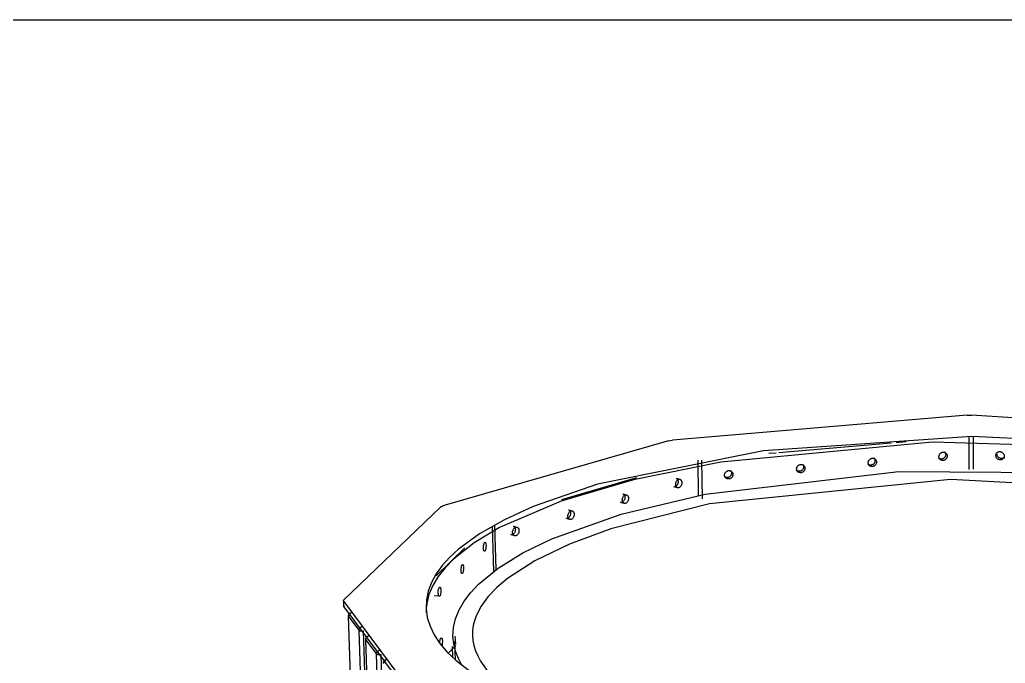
# Model space of a CAD drawing. Header units: millimetres. Extents: x 10366 to 13995, y 24552 to 29685.
# Drawn here: x 12181 to 13062, y 29109 to 29685 of the extents above; entities that cross this region are included whole.
import ezdxf

# ---------------------------------------------------------------- set-up
doc = ezdxf.new("R2010")
doc.units = ezdxf.units.MM
doc.header["$LTSCALE"] = 3
doc.layers.add('Default', color=7, linetype='Continuous')

msp = doc.modelspace()

# ---------------------------------------------------------------- linework, layer by layer
msp.add_lwpolyline([(10366.2, 24552.48), (10366.2, 29684.64), (13995, 29684.64), (13995, 24552.48)], close=True)
at = {"layer": 'Default'}
for points in [[(13027.81, 29330.86, 0), (12764.25, 29308.53, 0)], [(13027.81, 29330.86, 0), (13031.75, 29330.9, 0)], [(13299.04, 29313.73, 0), (13031.75, 29330.9, 0)], [(13220.43, 29302.78, 0), (13031.91, 29311.83, 0), (12845.5, 29299.11, 0), (12697.33, 29269.18, 0), (12639.64, 29249.15, 0), (12614.13, 29237.45, 0), (12591.69, 29224.7, 0), (12572.95, 29210.99, 0), (12565.14, 29203.83, 0), (12558.47, 29196.48, 0), (12553, 29188.97, 0), (12548.76, 29181.34, 0), (12545.82, 29173.6, 0), (12544.2, 29165.79, 0), (12543.92, 29157.93, 0), (12545, 29150.06, 0), (12547.45, 29142.22, 0), (12551.24, 29134.42, 0), (12556.37, 29126.71, 0), (12562.79, 29119.12, 0), (12570.48, 29111.67, 0), (12589.44, 29097.3, 0)], [(13029.47, 29282.49, 0), (13029.42, 29311.85, 0)], [(13033.45, 29282.53, 0), (13033.41, 29311.89, 0)], [(13196.62, 29300.71, 0), (12996.83, 29306.66, 0), (12807.38, 29288.99, 0), (12729.29, 29273.18, 0), (12664.66, 29254.12, 0), (12609.5, 29230.38, 0), (12586.81, 29216.76, 0), (12568.34, 29202.13, 0), (12560.89, 29194.48, 0), (12554.72, 29186.66, 0), (12549.91, 29178.68, 0), (12546.49, 29170.58, 0), (12544.52, 29162.4, 0), (12544.09, 29158.28, 0), (12544.02, 29154.15, 0)], [(12760.78, 29307.94, 0), (12559.03, 29249.75, 0)], [(12760.78, 29307.94, 0), (12762.39, 29308.3, 0), (12764.25, 29308.53, 0)], [(12959.86, 29305.9, 0), (12859.33, 29297.3, 0)], [(12973.12, 29307.03, 0), (12964.34, 29306.28, 0)], [(12857.04, 29297.1, 0), (12850.46, 29296.54, 0)], [(12944.34, 29292.71, 0), (12944.59, 29292.44, 0), (12944.8, 29292.14, 0), (12944.98, 29291.83, 0), (12945.13, 29291.5, 0), (12945.24, 29291.16, 0), (12945.31, 29290.82, 0), (12945.35, 29290.49, 0), (12945.35, 29290.16, 0), (12945.33, 29289.82, 0), (12945.28, 29289.47, 0), (12945.19, 29289.12, 0), (12945.06, 29288.76, 0), (12944.9, 29288.41, 0), (12944.7, 29288.07, 0), (12944.47, 29287.75, 0), (12944.2, 29287.45, 0), (12943.91, 29287.18, 0), (12943.6, 29286.94, 0), (12943.27, 29286.73, 0), (12942.93, 29286.56, 0), (12942.59, 29286.43, 0), (12942.24, 29286.33, 0), (12941.9, 29286.26, 0), (12941.57, 29286.23, 0), (12941.24, 29286.22, 0), (12940.9, 29286.25, 0), (12940.55, 29286.32, 0), (12940.21, 29286.42, 0), (12939.87, 29286.55, 0), (12939.55, 29286.73, 0), (12939.25, 29286.94, 0), (12938.97, 29287.18, 0)], [(13007.51, 29298.2, 0), (13007.76, 29297.93, 0), (13007.98, 29297.64, 0), (13008.16, 29297.33, 0), (13008.31, 29297, 0), (13008.42, 29296.67, 0), (13008.5, 29296.33, 0), (13008.54, 29295.99, 0), (13008.56, 29295.66, 0), (13008.54, 29295.32, 0), (13008.49, 29294.98, 0), (13008.4, 29294.63, 0), (13008.28, 29294.27, 0), (13008.13, 29293.92, 0), (13007.93, 29293.58, 0), (13007.71, 29293.26, 0), (13007.45, 29292.96, 0), (13007.16, 29292.68, 0), (13006.85, 29292.43, 0), (13006.53, 29292.22, 0), (13006.19, 29292.04, 0), (13005.85, 29291.9, 0), (13005.51, 29291.8, 0), (13005.17, 29291.73, 0), (13004.84, 29291.69, 0), (13004.51, 29291.68, 0), (13004.17, 29291.7, 0), (13003.82, 29291.76, 0), (13003.48, 29291.85, 0), (13003.15, 29291.98, 0), (13002.83, 29292.15, 0), (13002.52, 29292.35, 0), (13002.24, 29292.59, 0)], [(13003.56, 29291.34, 0), (13002.24, 29292.59, 0)], [(13061.13, 29293.47, 0), (13060.93, 29293.25, 0), (13060.72, 29293.05, 0), (13060.24, 29292.7, 0), (13059.72, 29292.45, 0), (13059.17, 29292.28, 0), (13058.62, 29292.21, 0), (13058.09, 29292.21, 0), (13057.55, 29292.3, 0), (13057, 29292.47, 0), (13056.46, 29292.72, 0), (13055.95, 29293.07, 0), (13055.49, 29293.49, 0), (13055.1, 29293.98, 0), (13054.79, 29294.51, 0), (13054.58, 29295.07, 0), (13054.46, 29295.62, 0), (13054.42, 29296.15, 0)], [(13061.13, 29293.47, 0), (13060.09, 29292.2, 0)], [(12787.58, 29259.01, 0), (12787.09, 29290.81, 0)], [(12791.12, 29256.15, 0), (12790.6, 29290.62, 0)], [(12880.49, 29287.17, 0), (12880.74, 29286.89, 0), (12880.95, 29286.59, 0), (12881.13, 29286.27, 0), (12881.27, 29285.94, 0), (12881.37, 29285.6, 0), (12881.44, 29285.26, 0), (12881.47, 29284.92, 0), (12881.47, 29284.59, 0), (12881.45, 29284.25, 0), (12881.39, 29283.9, 0), (12881.29, 29283.55, 0), (12881.16, 29283.19, 0), (12880.99, 29282.84, 0), (12880.78, 29282.51, 0), (12880.54, 29282.19, 0), (12880.27, 29281.89, 0), (12879.98, 29281.62, 0), (12879.66, 29281.39, 0), (12879.33, 29281.19, 0), (12878.99, 29281.02, 0), (12878.64, 29280.89, 0), (12878.3, 29280.8, 0), (12877.96, 29280.74, 0), (12877.63, 29280.71, 0), (12877.29, 29280.71, 0), (12876.94, 29280.75, 0), (12876.59, 29280.82, 0), (12876.25, 29280.93, 0), (12875.91, 29281.07, 0), (12875.59, 29281.25, 0), (12875.29, 29281.47, 0), (12875.02, 29281.72, 0)], [(12940.25, 29285.93, 0), (12938.97, 29287.18, 0)], [(12567.99, 29133.13, 0), (12568.45, 29141.03, 0), (12570.25, 29148.9, 0), (12573.39, 29156.72, 0), (12577.86, 29164.5, 0), (12583.66, 29172.17, 0), (12590.66, 29179.64, 0), (12608.3, 29194.11, 0), (12630.31, 29207.69, 0), (12656.32, 29220.32, 0), (12718.46, 29242.35, 0), (12793.53, 29260.17, 0), (12966.71, 29280.46, 0), (13149.37, 29279.29, 0)], [(12732.08, 29274.75, 0), (12664.88, 29255.14, 0)], [(12767.63, 29274.51, 0), (12767.89, 29274.42, 0), (12768.13, 29274.29, 0), (12768.36, 29274.12, 0), (12768.57, 29273.91, 0), (12768.76, 29273.67, 0), (12768.93, 29273.41, 0), (12769.07, 29273.11, 0), (12769.18, 29272.8, 0), (12769.33, 29272.15, 0), (12769.38, 29271.48, 0), (12769.33, 29270.78, 0), (12769.18, 29270.04, 0), (12768.92, 29269.29, 0), (12768.56, 29268.6, 0), (12768.12, 29268, 0), (12767.88, 29267.74, 0), (12767.62, 29267.52, 0), (12767.37, 29267.34, 0), (12767.11, 29267.19, 0), (12766.86, 29267.07, 0), (12766.61, 29266.99, 0), (12766.36, 29266.94, 0), (12766.11, 29266.92, 0), (12765.85, 29266.94, 0), (12765.59, 29266.99, 0)], [(12767.63, 29274.51, 0), (12770.92, 29273.6, 0)], [(12816.14, 29281.57, 0), (12816.38, 29281.29, 0), (12816.59, 29280.99, 0), (12816.76, 29280.66, 0), (12816.89, 29280.33, 0), (12816.99, 29279.99, 0), (12817.05, 29279.65, 0), (12817.08, 29279.31, 0), (12817.08, 29278.98, 0), (12817.05, 29278.64, 0), (12816.98, 29278.28, 0), (12816.88, 29277.93, 0), (12816.74, 29277.57, 0), (12816.57, 29277.22, 0), (12816.35, 29276.89, 0), (12816.11, 29276.57, 0), (12815.83, 29276.28, 0), (12815.53, 29276.02, 0), (12815.21, 29275.79, 0), (12814.88, 29275.6, 0), (12814.53, 29275.44, 0), (12814.18, 29275.32, 0), (12813.84, 29275.23, 0), (12813.5, 29275.17, 0), (12813.17, 29275.15, 0), (12812.82, 29275.16, 0), (12812.47, 29275.2, 0), (12812.12, 29275.28, 0), (12811.78, 29275.39, 0), (12811.44, 29275.54, 0), (12811.12, 29275.73, 0), (12810.82, 29275.96, 0), (12810.55, 29276.21, 0)], [(12811.76, 29274.94, 0), (12810.55, 29276.21, 0)], [(13239.54, 29261.31, 0), (13012.79, 29273.43, 0), (12797.31, 29251.52, 0), (12709.16, 29229.25, 0), (12672.03, 29215.59, 0), (12641.07, 29200.72, 0), (12616.77, 29184.97, 0), (12607.16, 29176.82, 0), (12599.24, 29168.48, 0), (12593.08, 29160.01, 0), (12588.71, 29151.42, 0), (12587.21, 29147.12, 0), (12586.14, 29142.71, 0), (12585.56, 29138.38, 0), (12585.44, 29133.92, 0), (12585.82, 29129.35, 0), (12586.7, 29124.8, 0), (12588.14, 29120.16, 0), (12590.07, 29115.55, 0), (12592.58, 29110.9, 0), (12599.21, 29101.65, 0), (12608.01, 29092.48, 0), (12618.99, 29083.45, 0), (12639.5, 29070.28, 0)], [(12768.87, 29266.08, 0), (12765.59, 29266.99, 0)], [(12719.95, 29260.51, 0), (12720.2, 29260.41, 0), (12720.45, 29260.28, 0), (12720.68, 29260.11, 0), (12720.9, 29259.9, 0), (12721.09, 29259.66, 0), (12721.26, 29259.39, 0), (12721.4, 29259.09, 0), (12721.52, 29258.78, 0), (12721.66, 29258.12, 0), (12721.71, 29257.45, 0), (12721.66, 29256.74, 0), (12721.51, 29255.99, 0), (12721.24, 29255.25, 0), (12720.88, 29254.55, 0), (12720.43, 29253.95, 0), (12720.18, 29253.69, 0), (12719.93, 29253.47, 0), (12719.67, 29253.29, 0), (12719.41, 29253.14, 0), (12719.15, 29253.02, 0), (12718.9, 29252.94, 0), (12718.65, 29252.89, 0), (12718.39, 29252.88, 0), (12718.13, 29252.89, 0), (12717.86, 29252.95, 0)], [(12719.95, 29260.51, 0), (12723.23, 29259.58, 0)], [(12556.85, 29248.71, 0), (12470.52, 29165.66, 0)], [(12556.85, 29248.71, 0), (12557.01, 29248.85, 0), (12557.45, 29249.13, 0), (12558, 29249.4, 0), (12559.03, 29249.75, 0)], [(12721.15, 29252.02, 0), (12717.86, 29252.95, 0)], [(12671.35, 29246.23, 0), (12671.61, 29246.14, 0), (12671.86, 29246.01, 0), (12672.09, 29245.83, 0), (12672.31, 29245.62, 0), (12672.51, 29245.38, 0), (12672.68, 29245.1, 0), (12672.82, 29244.81, 0), (12672.94, 29244.49, 0), (12673.08, 29243.82, 0), (12673.13, 29243.15, 0), (12673.08, 29242.44, 0), (12672.92, 29241.68, 0), (12672.65, 29240.93, 0), (12672.28, 29240.23, 0), (12671.83, 29239.63, 0), (12671.58, 29239.37, 0), (12671.32, 29239.15, 0), (12671.06, 29238.97, 0), (12670.79, 29238.82, 0), (12670.53, 29238.71, 0), (12670.28, 29238.63, 0), (12670.02, 29238.58, 0), (12669.76, 29238.56, 0), (12669.49, 29238.58, 0), (12669.22, 29238.63, 0)], [(12671.35, 29246.23, 0), (12674.63, 29245.3, 0)], [(12604.43, 29191.29, 0), (12603.38, 29231.71, 0)], [(12606.59, 29192.88, 0), (12605.55, 29232.91, 0)], [(12621.94, 29231.73, 0), (12622.21, 29231.63, 0), (12622.46, 29231.49, 0), (12622.7, 29231.32, 0), (12622.92, 29231.1, 0), (12623.12, 29230.86, 0), (12623.29, 29230.58, 0), (12623.43, 29230.28, 0), (12623.55, 29229.96, 0), (12623.7, 29229.29, 0), (12623.75, 29228.61, 0), (12623.69, 29227.89, 0), (12623.53, 29227.13, 0), (12623.26, 29226.38, 0), (12622.88, 29225.67, 0), (12622.42, 29225.07, 0), (12622.16, 29224.81, 0), (12621.9, 29224.59, 0), (12621.64, 29224.41, 0), (12621.37, 29224.26, 0), (12621.11, 29224.15, 0), (12620.85, 29224.07, 0), (12620.59, 29224.02, 0), (12620.32, 29224.01, 0), (12620.05, 29224.03, 0), (12619.78, 29224.08, 0)], [(12621.94, 29231.73, 0), (12625.23, 29230.78, 0)], [(12672.51, 29237.7, 0), (12669.22, 29238.63, 0)], [(12623.06, 29223.13, 0), (12619.78, 29224.08, 0)], [(12578.65, 29212.39, 0), (12553.08, 29187.11, 0)], [(12555.73, 29168.91, 0), (12551.06, 29169.25, 0)], [(12470.32, 29164.38, 0), (12470.22, 29164.53, 0), (12470.18, 29164.61, 0), (12470.16, 29164.69, 0), (12470.14, 29164.77, 0), (12470.13, 29164.85, 0), (12470.13, 29164.93, 0), (12470.14, 29165.02, 0), (12470.15, 29165.1, 0), (12470.18, 29165.18, 0), (12470.21, 29165.26, 0), (12470.31, 29165.42, 0), (12470.4, 29165.54, 0), (12470.52, 29165.66, 0)], [(12470.68, 29160.92, 0), (12470.53, 29160.76, 0), (12470.42, 29160.6, 0), (12470.37, 29160.52, 0), (12470.34, 29160.44, 0), (12470.31, 29160.36, 0), (12470.3, 29160.28, 0), (12470.29, 29160.19, 0), (12470.29, 29160.11, 0), (12470.3, 29160.03, 0), (12470.32, 29159.95, 0), (12470.34, 29159.87, 0), (12470.38, 29159.79, 0), (12470.48, 29159.64, 0)], [(12470.32, 29164.38, 0), (12536.08, 29076.02, 0)], [(12470.48, 29159.64, 0), (12470.32, 29164.38, 0)], [(12470.48, 29159.64, 0), (12536.22, 29071.11, 0)], [(12474.64, 29151.1, 0), (12474.65, 29151.42, 0), (12474.68, 29151.74, 0), (12474.75, 29152.05, 0), (12474.85, 29152.36, 0), (12474.98, 29152.66, 0), (12475.13, 29152.93, 0), (12475.3, 29153.2, 0), (12475.5, 29153.44, 0), (12475.72, 29153.66, 0), (12475.96, 29153.85, 0), (12476.21, 29154.03, 0), (12476.49, 29154.17, 0), (12476.76, 29154.3, 0), (12477.05, 29154.39, 0), (12477.34, 29154.46, 0), (12477.65, 29154.5, 0)], [(12505.85, 28221.99, 0), (12474.64, 29151.1, 0)], [(12477.86, 29154.36, 0), (12477.57, 29154.32, 0), (12477.27, 29154.25, 0), (12476.97, 29154.16, 0), (12476.67, 29154.03, 0), (12476.38, 29153.87, 0), (12476.1, 29153.68, 0), (12475.84, 29153.47, 0), (12475.6, 29153.22, 0), (12475.38, 29152.96, 0), (12475.19, 29152.68, 0), (12475.03, 29152.39, 0), (12474.91, 29152.09, 0), (12474.82, 29151.78, 0), (12474.76, 29151.48, 0), (12474.72, 29151.19, 0), (12474.72, 29150.9, 0)], [(12474.72, 29150.9, 0), (12484.02, 29138.36, 0)], [(12505.93, 28221.72, 0), (12474.72, 29150.9, 0)], [(12484.02, 29138.36, 0), (12484.02, 29138.65, 0), (12484.06, 29138.94, 0), (12484.12, 29139.25, 0), (12484.21, 29139.55, 0), (12484.34, 29139.85, 0), (12484.5, 29140.15, 0), (12484.68, 29140.43, 0), (12484.9, 29140.7, 0), (12485.15, 29140.94, 0), (12485.41, 29141.16, 0), (12485.69, 29141.35, 0), (12485.99, 29141.51, 0), (12486.29, 29141.63, 0), (12486.59, 29141.73, 0), (12486.89, 29141.8, 0), (12487.18, 29141.84, 0)], [(12488, 29137.69, 0), (12486.75, 29137.65, 0), (12485.49, 29137.76, 0), (12484.95, 29137.88, 0), (12484.51, 29138.02, 0), (12484.34, 29138.1, 0), (12484.21, 29138.19, 0), (12484.1, 29138.27, 0), (12484.06, 29138.32, 0), (12484.02, 29138.36, 0)], [(12514.9, 28204.78, 0), (12484.02, 29138.36, 0)], [(12518.67, 28203.87, 0), (12488, 29137.69, 0)], [(12490.1, 29130.26, 0), (12490.11, 29130.59, 0), (12490.14, 29130.9, 0), (12490.21, 29131.22, 0), (12490.31, 29131.54, 0), (12490.44, 29131.83, 0), (12490.59, 29132.11, 0), (12490.77, 29132.37, 0), (12490.97, 29132.62, 0), (12491.19, 29132.84, 0), (12491.43, 29133.04, 0), (12491.69, 29133.21, 0), (12491.96, 29133.36, 0), (12492.24, 29133.48, 0), (12492.52, 29133.58, 0), (12492.82, 29133.65, 0), (12493.13, 29133.69, 0)], [(12520.76, 28193.85, 0), (12490.1, 29130.26, 0)], [(12490.18, 29130.05, 0), (12499.66, 29117.27, 0)], [(12520.83, 28193.57, 0), (12490.18, 29130.05, 0)], [(12556.11, 29127.05, 0), (12556.22, 29128.58, 0), (12556.49, 29130.01, 0), (12556.68, 29130.61, 0), (12556.89, 29131.11, 0), (12557, 29131.31, 0), (12557.12, 29131.47, 0), (12557.23, 29131.59, 0), (12557.29, 29131.64, 0), (12557.34, 29131.67, 0), (12557.39, 29131.7, 0), (12557.45, 29131.72, 0), (12557.5, 29131.73, 0), (12557.55, 29131.74, 0), (12557.6, 29131.73, 0), (12557.65, 29131.72, 0), (12557.7, 29131.7, 0), (12557.75, 29131.67, 0), (12557.8, 29131.64, 0), (12557.85, 29131.59, 0), (12557.89, 29131.54, 0), (12557.98, 29131.42, 0), (12558.07, 29131.26, 0), (12558.22, 29130.86, 0), (12558.34, 29130.35, 0), (12558.49, 29128.89, 0)], [(12558.49, 29128.89, 0), (12558.37, 29126.68, 0), (12558.19, 29125.63, 0), (12557.92, 29124.72, 0)], [(12570.63, 29125.04, 0), (12563.81, 29118.05, 0)], [(12576.35, 29106.74, 0), (12572.83, 29113.3, 0), (12570.25, 29119.95, 0), (12568.66, 29126.52, 0), (12567.99, 29133.13, 0)], [(12569.65, 29133.2, 0), (12570.39, 29126.25, 0)], [(12570.25, 29111.88, 0), (12569.78, 29128.53, 0)], [(12499.66, 29117.27, 0), (12499.66, 29117.56, 0), (12499.7, 29117.86, 0), (12499.76, 29118.17, 0), (12499.85, 29118.47, 0), (12499.98, 29118.78, 0), (12500.14, 29119.08, 0), (12500.33, 29119.36, 0), (12500.55, 29119.63, 0), (12500.8, 29119.87, 0), (12501.07, 29120.09, 0), (12501.35, 29120.29, 0), (12501.65, 29120.45, 0), (12501.95, 29120.58, 0), (12502.25, 29120.67, 0), (12502.55, 29120.74, 0), (12502.85, 29120.78, 0)], [(12503.69, 29116.59, 0), (12502.42, 29116.54, 0), (12501.14, 29116.66, 0), (12500.6, 29116.78, 0), (12500.16, 29116.93, 0), (12499.99, 29117.01, 0), (12499.85, 29117.1, 0), (12499.74, 29117.18, 0), (12499.7, 29117.23, 0), (12499.66, 29117.27, 0)], [(12529.96, 28176.33, 0), (12499.66, 29117.27, 0)], [(12533.78, 28175.4, 0), (12503.69, 29116.59, 0)], [(12567.81, 29114.11, 0), (12567.53, 29124.1, 0)], [(12505.86, 29109.02, 0), (12505.86, 29109.35, 0), (12505.9, 29109.67, 0), (12505.97, 29109.99, 0), (12506.07, 29110.3, 0), (12506.2, 29110.6, 0), (12506.35, 29110.88, 0), (12506.53, 29111.15, 0), (12506.74, 29111.4, 0), (12506.96, 29111.62, 0), (12507.2, 29111.82, 0), (12507.46, 29111.99, 0), (12507.73, 29112.15, 0), (12508.02, 29112.27, 0), (12508.3, 29112.37, 0), (12508.6, 29112.43, 0), (12508.92, 29112.48, 0)], [(12509.14, 29112.33, 0), (12508.85, 29112.29, 0), (12508.54, 29112.22, 0), (12508.24, 29112.12, 0), (12507.93, 29111.99, 0), (12507.64, 29111.83, 0), (12507.35, 29111.64, 0), (12507.08, 29111.42, 0), (12506.84, 29111.17, 0), (12506.61, 29110.9, 0), (12506.42, 29110.62, 0), (12506.26, 29110.32, 0), (12506.13, 29110.01, 0), (12506.04, 29109.7, 0), (12505.98, 29109.4, 0), (12505.94, 29109.1, 0), (12505.94, 29108.81, 0)]]:
    msp.add_polyline3d(points, dxfattribs=at)
for points in [[(12939.24, 29288.37, 0), (12939.25, 29288.71, 0), (12939.29, 29289.05, 0), (12939.37, 29289.4, 0), (12939.49, 29289.76, 0), (12939.64, 29290.11, 0), (12939.83, 29290.45, 0), (12940.05, 29290.78, 0), (12940.3, 29291.09, 0), (12940.59, 29291.37, 0), (12940.89, 29291.62, 0), (12941.22, 29291.84, 0), (12941.55, 29292.02, 0), (12941.9, 29292.17, 0), (12942.24, 29292.28, 0), (12942.58, 29292.36, 0), (12942.91, 29292.4, 0), (12943.25, 29292.41, 0), (12943.59, 29292.4, 0), (12943.93, 29292.34, 0), (12944.28, 29292.26, 0), (12944.62, 29292.13, 0), (12944.94, 29291.97, 0), (12945.25, 29291.77, 0), (12945.54, 29291.54, 0), (12945.8, 29291.28, 0), (12946.02, 29290.99, 0), (12946.21, 29290.68, 0), (12946.37, 29290.35, 0), (12946.49, 29290.02, 0), (12946.57, 29289.68, 0), (12946.62, 29289.34, 0), (12946.64, 29289.01, 0), (12946.62, 29288.67, 0), (12946.58, 29288.33, 0), (12946.5, 29287.98, 0), (12946.39, 29287.62, 0), (12946.23, 29287.27, 0), (12946.05, 29286.93, 0), (12945.82, 29286.6, 0), (12945.57, 29286.29, 0), (12945.29, 29286.01, 0), (12944.98, 29285.76, 0), (12944.66, 29285.54, 0), (12944.32, 29285.36, 0), (12943.98, 29285.21, 0), (12943.63, 29285.1, 0), (12943.29, 29285.03, 0), (12942.96, 29284.98, 0), (12942.63, 29284.97, 0), (12942.29, 29284.99, 0), (12941.94, 29285.04, 0), (12941.6, 29285.12, 0), (12941.26, 29285.25, 0), (12940.93, 29285.41, 0), (12940.62, 29285.61, 0), (12940.34, 29285.84, 0), (12940.08, 29286.1, 0), (12939.85, 29286.39, 0), (12939.66, 29286.7, 0), (12939.51, 29287.03, 0), (12939.39, 29287.36, 0), (12939.3, 29287.7, 0), (12939.25, 29288.04, 0)], [(13002.51, 29293.83, 0), (13002.53, 29294.16, 0), (13002.57, 29294.5, 0), (13002.65, 29294.86, 0), (13002.77, 29295.21, 0), (13002.92, 29295.56, 0), (13003.11, 29295.9, 0), (13003.33, 29296.23, 0), (13003.58, 29296.54, 0), (13003.87, 29296.82, 0), (13004.17, 29297.07, 0), (13004.49, 29297.28, 0), (13004.83, 29297.47, 0), (13005.17, 29297.61, 0), (13005.51, 29297.72, 0), (13005.85, 29297.8, 0), (13006.18, 29297.84, 0), (13006.51, 29297.86, 0), (13006.85, 29297.84, 0), (13007.2, 29297.79, 0), (13007.54, 29297.7, 0), (13007.88, 29297.58, 0), (13008.2, 29297.41, 0), (13008.51, 29297.22, 0), (13008.79, 29296.98, 0), (13009.04, 29296.72, 0), (13009.27, 29296.43, 0), (13009.46, 29296.12, 0), (13009.61, 29295.8, 0), (13009.73, 29295.47, 0), (13009.81, 29295.13, 0), (13009.86, 29294.79, 0), (13009.87, 29294.46, 0), (13009.86, 29294.13, 0), (13009.81, 29293.78, 0), (13009.73, 29293.43, 0), (13009.62, 29293.08, 0), (13009.47, 29292.73, 0), (13009.28, 29292.38, 0), (13009.06, 29292.06, 0), (13008.8, 29291.75, 0), (13008.52, 29291.47, 0), (13008.22, 29291.22, 0), (13007.89, 29291, 0), (13007.56, 29290.82, 0), (13007.22, 29290.67, 0), (13006.87, 29290.56, 0), (13006.54, 29290.49, 0), (13006.2, 29290.44, 0), (13005.87, 29290.43, 0), (13005.53, 29290.45, 0), (13005.19, 29290.5, 0), (13004.85, 29290.59, 0), (13004.51, 29290.71, 0), (13004.19, 29290.87, 0), (13003.88, 29291.07, 0), (13003.6, 29291.3, 0), (13003.34, 29291.56, 0), (13003.12, 29291.85, 0), (13002.93, 29292.16, 0), (13002.78, 29292.49, 0), (13002.66, 29292.82, 0), (13002.58, 29293.16, 0), (13002.53, 29293.49, 0)], [(13053.38, 29294.88, 0), (13053.4, 29295.21, 0), (13053.44, 29295.55, 0), (13053.53, 29295.89, 0), (13053.64, 29296.23, 0), (13053.8, 29296.55, 0), (13053.99, 29296.87, 0), (13054.22, 29297.16, 0), (13054.48, 29297.43, 0), (13054.76, 29297.66, 0), (13055.07, 29297.87, 0), (13055.4, 29298.04, 0), (13055.74, 29298.17, 0), (13056.09, 29298.26, 0), (13056.44, 29298.32, 0), (13056.79, 29298.35, 0), (13057.12, 29298.34, 0), (13057.46, 29298.3, 0), (13057.8, 29298.23, 0), (13058.15, 29298.13, 0), (13058.5, 29297.99, 0), (13058.84, 29297.81, 0), (13059.17, 29297.6, 0), (13059.48, 29297.36, 0), (13059.77, 29297.08, 0), (13060.03, 29296.78, 0), (13060.25, 29296.46, 0), (13060.44, 29296.12, 0), (13060.6, 29295.77, 0), (13060.72, 29295.42, 0), (13060.8, 29295.07, 0), (13060.85, 29294.73, 0), (13060.86, 29294.39, 0), (13060.85, 29294.06, 0), (13060.8, 29293.72, 0), (13060.72, 29293.39, 0), (13060.6, 29293.05, 0), (13060.44, 29292.72, 0), (13060.25, 29292.41, 0), (13060.03, 29292.12, 0), (13059.77, 29291.85, 0), (13059.48, 29291.61, 0), (13059.17, 29291.41, 0), (13058.84, 29291.24, 0), (13058.5, 29291.11, 0), (13058.15, 29291.02, 0), (13057.8, 29290.96, 0), (13057.46, 29290.93, 0), (13057.12, 29290.94, 0), (13056.79, 29290.98, 0), (13056.44, 29291.05, 0), (13056.09, 29291.15, 0), (13055.74, 29291.29, 0), (13055.4, 29291.47, 0), (13055.07, 29291.68, 0), (13054.76, 29291.92, 0), (13054.48, 29292.2, 0), (13054.22, 29292.5, 0), (13053.99, 29292.82, 0), (13053.8, 29293.16, 0), (13053.64, 29293.5, 0), (13053.53, 29293.86, 0), (13053.44, 29294.21, 0), (13053.4, 29294.55, 0)], [(12875.28, 29282.86, 0), (12875.29, 29283.19, 0), (12875.34, 29283.54, 0), (12875.42, 29283.89, 0), (12875.53, 29284.25, 0), (12875.68, 29284.6, 0), (12875.87, 29284.95, 0), (12876.09, 29285.27, 0), (12876.35, 29285.58, 0), (12876.63, 29285.86, 0), (12876.94, 29286.12, 0), (12877.26, 29286.33, 0), (12877.6, 29286.52, 0), (12877.94, 29286.67, 0), (12878.29, 29286.78, 0), (12878.63, 29286.85, 0), (12878.97, 29286.9, 0), (12879.3, 29286.91, 0), (12879.64, 29286.89, 0), (12879.99, 29286.84, 0), (12880.34, 29286.75, 0), (12880.68, 29286.63, 0), (12881.01, 29286.47, 0), (12881.32, 29286.27, 0), (12881.61, 29286.03, 0), (12881.87, 29285.77, 0), (12882.1, 29285.48, 0), (12882.29, 29285.17, 0), (12882.45, 29284.85, 0), (12882.57, 29284.51, 0), (12882.65, 29284.17, 0), (12882.7, 29283.83, 0), (12882.72, 29283.5, 0), (12882.71, 29283.16, 0), (12882.67, 29282.82, 0), (12882.59, 29282.46, 0), (12882.48, 29282.11, 0), (12882.32, 29281.76, 0), (12882.14, 29281.41, 0), (12881.91, 29281.08, 0), (12881.66, 29280.78, 0), (12881.38, 29280.5, 0), (12881.07, 29280.24, 0), (12880.74, 29280.02, 0), (12880.41, 29279.84, 0), (12880.06, 29279.69, 0), (12879.72, 29279.58, 0), (12879.37, 29279.51, 0), (12879.04, 29279.46, 0), (12878.71, 29279.45, 0), (12878.36, 29279.47, 0), (12878.02, 29279.52, 0), (12877.67, 29279.6, 0), (12877.33, 29279.73, 0), (12877, 29279.89, 0), (12876.69, 29280.09, 0), (12876.4, 29280.32, 0), (12876.14, 29280.59, 0), (12875.91, 29280.88, 0), (12875.72, 29281.19, 0), (12875.56, 29281.51, 0), (12875.44, 29281.85, 0), (12875.35, 29282.19, 0), (12875.3, 29282.53, 0)], [(12810.82, 29277.3, 0), (12810.83, 29277.64, 0), (12810.87, 29277.98, 0), (12810.95, 29278.34, 0), (12811.06, 29278.7, 0), (12811.21, 29279.05, 0), (12811.4, 29279.39, 0), (12811.62, 29279.72, 0), (12811.87, 29280.03, 0), (12812.16, 29280.31, 0), (12812.47, 29280.57, 0), (12812.79, 29280.79, 0), (12813.13, 29280.97, 0), (12813.48, 29281.12, 0), (12813.82, 29281.23, 0), (12814.17, 29281.31, 0), (12814.5, 29281.35, 0), (12814.84, 29281.36, 0), (12815.19, 29281.35, 0), (12815.54, 29281.3, 0), (12815.89, 29281.21, 0), (12816.23, 29281.08, 0), (12816.56, 29280.92, 0), (12816.87, 29280.72, 0), (12817.16, 29280.49, 0), (12817.43, 29280.22, 0), (12817.66, 29279.93, 0), (12817.85, 29279.62, 0), (12818.01, 29279.29, 0), (12818.14, 29278.96, 0), (12818.22, 29278.62, 0), (12818.28, 29278.28, 0), (12818.3, 29277.95, 0), (12818.29, 29277.61, 0), (12818.24, 29277.26, 0), (12818.17, 29276.91, 0), (12818.05, 29276.55, 0), (12817.9, 29276.2, 0), (12817.71, 29275.85, 0), (12817.49, 29275.52, 0), (12817.24, 29275.22, 0), (12816.95, 29274.93, 0), (12816.65, 29274.68, 0), (12816.32, 29274.46, 0), (12815.98, 29274.28, 0), (12815.63, 29274.13, 0), (12815.29, 29274.02, 0), (12814.94, 29273.94, 0), (12814.61, 29273.9, 0), (12814.27, 29273.88, 0), (12813.93, 29273.9, 0), (12813.58, 29273.95, 0), (12813.23, 29274.04, 0), (12812.88, 29274.16, 0), (12812.55, 29274.33, 0), (12812.24, 29274.53, 0), (12811.95, 29274.76, 0), (12811.69, 29275.02, 0), (12811.45, 29275.31, 0), (12811.26, 29275.62, 0), (12811.1, 29275.95, 0), (12810.97, 29276.29, 0), (12810.89, 29276.63, 0), (12810.84, 29276.97, 0)], [(12767.13, 29269.02, 0), (12767.16, 29269.72, 0), (12767.3, 29270.46, 0), (12767.55, 29271.2, 0), (12767.9, 29271.91, 0), (12768.33, 29272.52, 0), (12768.57, 29272.79, 0), (12768.82, 29273.02, 0), (12769.07, 29273.21, 0), (12769.33, 29273.37, 0), (12769.59, 29273.49, 0), (12769.83, 29273.58, 0), (12770.08, 29273.64, 0), (12770.34, 29273.66, 0), (12770.6, 29273.66, 0), (12770.85, 29273.61, 0), (12771.11, 29273.53, 0), (12771.36, 29273.41, 0), (12771.59, 29273.25, 0), (12771.81, 29273.06, 0), (12772, 29272.83, 0), (12772.17, 29272.56, 0), (12772.32, 29272.28, 0), (12772.44, 29271.97, 0), (12772.53, 29271.65, 0), (12772.64, 29270.98, 0), (12772.65, 29270.31, 0), (12772.57, 29269.59, 0), (12772.38, 29268.84, 0), (12772.08, 29268.11, 0), (12771.68, 29267.45, 0), (12771.22, 29266.89, 0), (12770.97, 29266.66, 0), (12770.71, 29266.47, 0), (12770.46, 29266.31, 0), (12770.2, 29266.19, 0), (12769.96, 29266.1, 0), (12769.71, 29266.04, 0), (12769.45, 29266.01, 0), (12769.19, 29266.02, 0), (12768.93, 29266.06, 0), (12768.68, 29266.14, 0), (12768.43, 29266.26, 0), (12768.2, 29266.42, 0), (12767.98, 29266.62, 0), (12767.79, 29266.85, 0), (12767.61, 29267.11, 0), (12767.47, 29267.4, 0), (12767.35, 29267.71, 0), (12767.25, 29268.03, 0), (12767.19, 29268.36, 0)], [(12719.39, 29254.98, 0), (12719.42, 29255.68, 0), (12719.56, 29256.42, 0), (12719.8, 29257.17, 0), (12720.16, 29257.88, 0), (12720.6, 29258.5, 0), (12720.84, 29258.77, 0), (12721.09, 29259, 0), (12721.35, 29259.19, 0), (12721.61, 29259.35, 0), (12721.87, 29259.48, 0), (12722.12, 29259.57, 0), (12722.37, 29259.62, 0), (12722.63, 29259.65, 0), (12722.89, 29259.65, 0), (12723.15, 29259.6, 0), (12723.41, 29259.52, 0), (12723.66, 29259.4, 0), (12723.9, 29259.24, 0), (12724.12, 29259.04, 0), (12724.32, 29258.81, 0), (12724.5, 29258.55, 0), (12724.65, 29258.26, 0), (12724.77, 29257.95, 0), (12724.86, 29257.63, 0), (12724.97, 29256.96, 0), (12724.99, 29256.29, 0), (12724.9, 29255.56, 0), (12724.71, 29254.81, 0), (12724.41, 29254.07, 0), (12724.01, 29253.4, 0), (12723.54, 29252.84, 0), (12723.29, 29252.61, 0), (12723.03, 29252.41, 0), (12722.77, 29252.25, 0), (12722.51, 29252.13, 0), (12722.26, 29252.04, 0), (12722.01, 29251.98, 0), (12721.75, 29251.95, 0), (12721.49, 29251.96, 0), (12721.23, 29252, 0), (12720.97, 29252.08, 0), (12720.72, 29252.2, 0), (12720.48, 29252.36, 0), (12720.26, 29252.56, 0), (12720.06, 29252.79, 0), (12719.88, 29253.05, 0), (12719.73, 29253.34, 0), (12719.61, 29253.65, 0), (12719.52, 29253.97, 0), (12719.45, 29254.31, 0)], [(12670.73, 29240.66, 0), (12670.76, 29241.36, 0), (12670.9, 29242.11, 0), (12671.15, 29242.87, 0), (12671.5, 29243.58, 0), (12671.95, 29244.21, 0), (12672.19, 29244.48, 0), (12672.45, 29244.71, 0), (12672.71, 29244.91, 0), (12672.97, 29245.07, 0), (12673.23, 29245.19, 0), (12673.49, 29245.28, 0), (12673.74, 29245.34, 0), (12674.01, 29245.37, 0), (12674.27, 29245.37, 0), (12674.54, 29245.32, 0), (12674.8, 29245.24, 0), (12675.06, 29245.12, 0), (12675.3, 29244.96, 0), (12675.52, 29244.76, 0), (12675.72, 29244.53, 0), (12675.9, 29244.27, 0), (12676.06, 29243.98, 0), (12676.18, 29243.67, 0), (12676.28, 29243.34, 0), (12676.39, 29242.67, 0), (12676.41, 29241.99, 0), (12676.32, 29241.26, 0), (12676.13, 29240.5, 0), (12675.83, 29239.76, 0), (12675.43, 29239.09, 0), (12674.95, 29238.52, 0), (12674.69, 29238.29, 0), (12674.43, 29238.09, 0), (12674.17, 29237.93, 0), (12673.91, 29237.8, 0), (12673.65, 29237.71, 0), (12673.4, 29237.65, 0), (12673.14, 29237.63, 0), (12672.87, 29237.63, 0), (12672.6, 29237.67, 0), (12672.34, 29237.75, 0), (12672.09, 29237.87, 0), (12671.85, 29238.03, 0), (12671.62, 29238.23, 0), (12671.42, 29238.46, 0), (12671.24, 29238.73, 0), (12671.09, 29239.02, 0), (12670.96, 29239.33, 0), (12670.86, 29239.65, 0), (12670.79, 29239.99, 0)], [(12621.27, 29226.11, 0), (12621.3, 29226.82, 0), (12621.43, 29227.57, 0), (12621.68, 29228.33, 0), (12622.04, 29229.05, 0), (12622.49, 29229.68, 0), (12622.74, 29229.95, 0), (12623, 29230.19, 0), (12623.26, 29230.39, 0), (12623.53, 29230.55, 0), (12623.8, 29230.67, 0), (12624.05, 29230.77, 0), (12624.31, 29230.83, 0), (12624.58, 29230.86, 0), (12624.85, 29230.85, 0), (12625.12, 29230.81, 0), (12625.39, 29230.73, 0), (12625.65, 29230.61, 0), (12625.89, 29230.45, 0), (12626.12, 29230.25, 0), (12626.32, 29230.01, 0), (12626.51, 29229.75, 0), (12626.66, 29229.46, 0), (12626.79, 29229.15, 0), (12626.89, 29228.82, 0), (12627.01, 29228.14, 0), (12627.02, 29227.46, 0), (12626.94, 29226.72, 0), (12626.75, 29225.96, 0), (12626.44, 29225.22, 0), (12626.04, 29224.54, 0), (12625.55, 29223.96, 0), (12625.3, 29223.73, 0), (12625.03, 29223.53, 0), (12624.77, 29223.37, 0), (12624.5, 29223.24, 0), (12624.24, 29223.15, 0), (12623.98, 29223.09, 0), (12623.72, 29223.06, 0), (12623.45, 29223.06, 0), (12623.18, 29223.1, 0), (12622.91, 29223.19, 0), (12622.65, 29223.31, 0), (12622.41, 29223.47, 0), (12622.18, 29223.66, 0), (12621.97, 29223.9, 0), (12621.79, 29224.16, 0), (12621.63, 29224.45, 0), (12621.5, 29224.77, 0), (12621.4, 29225.09, 0), (12621.33, 29225.43, 0)], [(12597.52, 29214.37, 0), (12597.47, 29212.79, 0), (12597.24, 29211.25, 0), (12597.06, 29210.57, 0), (12596.86, 29210.01, 0), (12596.74, 29209.78, 0), (12596.63, 29209.59, 0), (12596.51, 29209.44, 0), (12596.46, 29209.38, 0), (12596.4, 29209.33, 0), (12596.34, 29209.29, 0), (12596.29, 29209.26, 0), (12596.24, 29209.24, 0), (12596.18, 29209.23, 0), (12596.13, 29209.23, 0), (12596.08, 29209.23, 0), (12596.03, 29209.25, 0), (12595.98, 29209.27, 0), (12595.93, 29209.3, 0), (12595.88, 29209.34, 0), (12595.83, 29209.38, 0), (12595.74, 29209.5, 0), (12595.65, 29209.66, 0), (12595.57, 29209.84, 0), (12595.43, 29210.31, 0), (12595.32, 29210.89, 0), (12595.22, 29212.3, 0), (12595.29, 29213.87, 0), (12595.54, 29215.37, 0), (12595.72, 29216.01, 0), (12595.93, 29216.54, 0), (12596.05, 29216.76, 0), (12596.16, 29216.93, 0), (12596.28, 29217.06, 0), (12596.33, 29217.11, 0), (12596.39, 29217.15, 0), (12596.44, 29217.18, 0), (12596.5, 29217.2, 0), (12596.55, 29217.22, 0), (12596.6, 29217.22, 0), (12596.65, 29217.22, 0), (12596.7, 29217.2, 0), (12596.75, 29217.18, 0), (12596.8, 29217.15, 0), (12596.85, 29217.12, 0), (12596.9, 29217.07, 0), (12596.99, 29216.95, 0), (12597.08, 29216.8, 0), (12597.16, 29216.62, 0), (12597.31, 29216.15, 0), (12597.42, 29215.58, 0)], [(12577.52, 29194.43, 0), (12577.47, 29192.84, 0), (12577.23, 29191.29, 0), (12577.06, 29190.6, 0), (12576.85, 29190.03, 0), (12576.73, 29189.8, 0), (12576.61, 29189.6, 0), (12576.5, 29189.45, 0), (12576.44, 29189.39, 0), (12576.38, 29189.34, 0), (12576.33, 29189.3, 0), (12576.27, 29189.27, 0), (12576.22, 29189.25, 0), (12576.16, 29189.24, 0), (12576.11, 29189.23, 0), (12576.06, 29189.24, 0), (12576.01, 29189.25, 0), (12575.95, 29189.27, 0), (12575.9, 29189.3, 0), (12575.85, 29189.34, 0), (12575.8, 29189.39, 0), (12575.71, 29189.51, 0), (12575.62, 29189.66, 0), (12575.54, 29189.85, 0), (12575.39, 29190.32, 0), (12575.28, 29190.9, 0), (12575.17, 29192.32, 0), (12575.25, 29193.91, 0), (12575.5, 29195.42, 0), (12575.69, 29196.07, 0), (12575.9, 29196.61, 0), (12576.02, 29196.83, 0), (12576.13, 29197.01, 0), (12576.25, 29197.14, 0), (12576.31, 29197.19, 0), (12576.36, 29197.23, 0), (12576.42, 29197.26, 0), (12576.47, 29197.28, 0), (12576.53, 29197.3, 0), (12576.58, 29197.3, 0), (12576.63, 29197.3, 0), (12576.69, 29197.29, 0), (12576.74, 29197.27, 0), (12576.79, 29197.24, 0), (12576.84, 29197.2, 0), (12576.89, 29197.15, 0), (12576.98, 29197.03, 0), (12577.07, 29196.88, 0), (12577.15, 29196.7, 0), (12577.3, 29196.23, 0), (12577.42, 29195.66, 0)], [(12557.19, 29174.17, 0), (12557.14, 29172.57, 0), (12556.9, 29171, 0), (12556.72, 29170.3, 0), (12556.51, 29169.72, 0), (12556.39, 29169.49, 0), (12556.27, 29169.29, 0), (12556.15, 29169.13, 0), (12556.03, 29169.02, 0), (12555.98, 29168.98, 0), (12555.92, 29168.95, 0), (12555.87, 29168.93, 0), (12555.81, 29168.92, 0), (12555.76, 29168.91, 0), (12555.7, 29168.92, 0), (12555.65, 29168.93, 0), (12555.6, 29168.95, 0), (12555.55, 29168.98, 0), (12555.49, 29169.02, 0), (12555.45, 29169.07, 0), (12555.35, 29169.19, 0), (12555.26, 29169.34, 0), (12555.17, 29169.53, 0), (12555.02, 29170, 0), (12554.91, 29170.59, 0), (12554.8, 29172.02, 0), (12554.87, 29173.62, 0), (12555.13, 29175.14, 0), (12555.32, 29175.81, 0), (12555.54, 29176.35, 0), (12555.65, 29176.57, 0), (12555.77, 29176.75, 0), (12555.89, 29176.89, 0), (12555.95, 29176.94, 0), (12556.01, 29176.98, 0), (12556.07, 29177.01, 0), (12556.12, 29177.04, 0), (12556.18, 29177.05, 0), (12556.23, 29177.06, 0), (12556.28, 29177.05, 0), (12556.34, 29177.04, 0), (12556.39, 29177.02, 0), (12556.44, 29176.99, 0), (12556.49, 29176.95, 0), (12556.54, 29176.91, 0), (12556.59, 29176.85, 0), (12556.69, 29176.72, 0), (12556.77, 29176.55, 0), (12556.93, 29176.11, 0), (12557.06, 29175.56, 0)]]:
    msp.add_polyline3d(points, close=True, dxfattribs=at)

doc.saveas('drawing.dxf')
